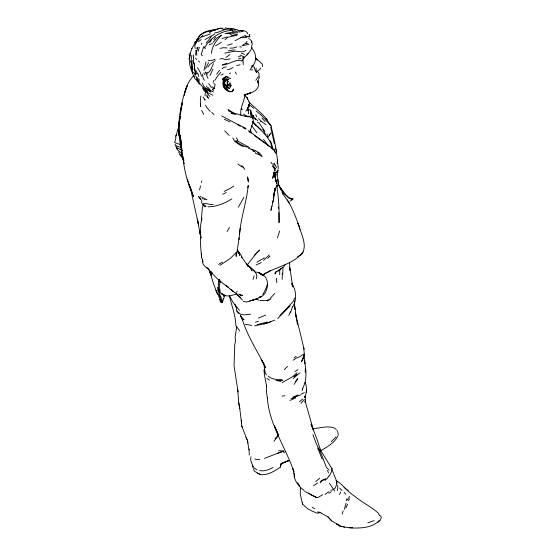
<?xml version="1.0" encoding="UTF-8"?>
<svg xmlns="http://www.w3.org/2000/svg" width="556" height="556" viewBox="0 0 556 556"><rect width="100%" height="100%" fill="white"/><g stroke="black" fill="none" stroke-linecap="round" stroke-linejoin="round"><path stroke-width="0.83" d="M294.694 305.522L294.659 309.324L294.597 306.453M195.601 55.113L195.92 51.673M183.702 161.33C178.782 141.961 176.502 121.959 182.472 102.506L180.311 114.87C180.971 104.632 183.591 94.555 187.511 85.096L185.092 91.538L184.217 95.611M238.948 239.636L240.185 228.273C242.228 213.845 246.801 199.917 248.254 185.398L247.809 187.761M253.703 468.916L253.883 470.369L254.787 471.453L260.382 474.636C267.95 475.491 274.539 471.05 280.509 467.047L280.551 464.503M236.383 307.663L236.912 311.29L238.816 313.417M219.349 289.183L219.286 291.935L219.794 293.297M305.209 372.298L305.32 368.426M282.705 274.476L282.976 267.589M250.2 131.438L250.568 132.731L249.741 132.113L253.307 121.535L252.855 115.655L252.313 115.092L253.466 115.843L252.737 118.303L253.466 115.843M249.081 449.081L249.241 455.072M282.128 279.453L282.365 273.225M305.112 382.299C307.322 387.31 306.53 392.731 304.876 397.644L304.639 396.115L304.841 396.866M195.754 44.056L195.83 42.367M240.859 115.238C239.803 108.003 244.147 102.019 244.897 95.18L245.655 94.228M222.706 80.168L222.768 78.827L225.979 76.318L229.225 77.541M306.356 392.321L306.488 389.624M191.876 66.706L191.757 68.861L193.036 73.163M272.377 149.057L272.475 147.5L271.286 142.746L270.153 140.717M300.442 487.209L300.254 494.11L302.513 504.063L307.815 508.907L312.159 511.089L317.219 513.271L320.221 512.562M337.436 490.594L337.874 485.061M191.062 60.653L191.862 55.398M194.927 76.756L195.128 74.379M233.61 88.918L232.512 91.233L230.587 91.622L227.592 90.565L224.186 86.243L224.659 82.142L227.897 79.133L230.67 78.41M232.714 30.934L232.776 30.302C226.535 26.716 220.628 32.436 214.359 33.047M277.145 163.214L277.444 159.933L276.151 150.335M200.772 96.098L200.334 101.963L200.688 106.773L200.556 103.36M294.513 307.711L294.659 300.859M302.513 504.063L302.652 502.61M235.939 256.392L236.342 252.389L230.518 258.241L219.981 265.288M239.143 237.808L236.383 256.121L236.258 254.405M239.497 234.562L240.185 228.321M179.324 121.868L178.858 129.715L179.581 138.18C178.427 130.82 178.358 123.133 180.471 115.94L178.719 125.503L179.143 122.285M205.011 95.729L205.428 91.997M201.307 220.704L202.335 207.492L203.426 204.9M224.186 86.243L224.659 82.142M277.903 179.463L278.556 184.849L281.308 188.901L281.162 190.138C277.333 184.418 277.743 177.809 277.472 171.172M258.186 80.217L257.873 82.913L257.734 81.398M337.144 481.607L336.582 484.818L334.962 488.335L333.385 489.579L330.834 490.336M294.082 473.198C293.631 480.071 298.794 486.896 304.215 490.468M219.057 279.272C217.507 287.111 218.334 295.278 222.219 302.311L221.274 302.624L220.419 301.623L219.509 298.739M202.634 259.68C201.439 263.961 205.213 267.047 208.368 269.118L206.672 267.429L212.378 273.371L210.599 271.53C215.519 277.632 221.58 282.747 228.085 287.091L226.007 285.395L233.221 291.712M221.726 302.394L222.219 302.311C222.97 298.419 218.953 295.695 219.238 291.74M193.502 45.724C191.208 48.33 191.556 52.007 189.137 54.599L189.804 57.817M213.435 90.67L212.288 89.307L214.359 88.55L215.075 84.491L213.872 83.4M179.407 121.111L179.769 118.72L178.719 125.503M264.19 370.637L264.42 369.121M303.013 359.308L303.708 354.916M276.061 181.784L276.228 180.776L277.611 185.78L276.909 186.573C278.639 198.499 279.473 210.613 279.049 222.671L278.806 212.594M252.966 67.359L253.209 65.921M272.669 202.328L272.954 200.674M273.239 199.02L275.095 188.289L273.462 199.882L270.939 210.37L271.842 206.373M256.267 278.876L256.872 275.505L255.975 273.413L253.348 270.042M251.875 70.466L252.139 69.034M262.501 66.595L262.321 64.162L255.315 57.567M193.933 45.397L194.503 42.36L196.755 40.442M219.147 282.003L219.599 279.612M219.773 282.587L219.293 285.138L220.169 292.032L221.531 294.089L224.402 295.604L229.287 296.07L236.835 293.978M192.341 60.507L191.952 62.48L192.876 69.834M304.104 353.984L303.534 356.91L301.547 361.748L303.117 357.932M275.095 188.192L273.587 195.726L275.616 188.428L274.671 190.506L276.54 185.85M280.509 467.047L280.94 464.879L282.177 463.426M184.474 94.534C185.551 87.466 188.699 80.808 193.703 75.679M206.012 61.938L204.017 70.327M220.398 282.921L220.857 280.773M275.679 176.586L276.235 174.007L275.373 174.091L274.386 177.003M201.668 203.065L201.835 199.535M223.804 298.343L224.402 295.604L221.976 293.276M274.442 172.221L272.697 178.323L273.587 174.542M331.619 468.096L332.085 468.701L331.32 472.218L329.221 476.103M251.694 42.332L251.896 41.401M273.295 175.884L274.073 172.332M291.664 198.846L292.755 198.659L292.658 199.597L290.065 201.057M248.011 109.247L250.742 110.29L251.229 115.439M236.745 326.567L235.063 337.589L235.633 340.022L234.736 344.908L234.062 365.952L238.072 391.91M190.194 55.405L190.652 53.494M223.456 80.759C221.114 85.839 225.924 92.074 231.345 91.823M199.535 189.944L200.542 185.933M247.677 109.317L249.151 104.333M211.426 53.348C211.919 45.703 216.729 40.435 221.406 35.077L217.09 37.898L213.011 42.444M258.783 76.804L259.124 73.927L258.366 72.336M292.553 306.446L290.656 312.444M190.221 55.544C187.497 63.412 191.973 71.363 194.732 78.563L196.4 79.904L197.255 81.496M301.276 254.752C308.149 245.988 301.296 234.736 298.836 225.59C295.695 216.75 292.275 207.861 287.306 199.868M174.695 142.475L175.856 138.27L175.62 136.602L176.433 134.712M344.366 509.359L346.082 503.201M198.235 51.187L199.368 47.253M179.06 124.961L176.057 135.998L176.488 134.719M282.74 194.252L281.308 188.901L283.032 192.209L282.782 193.043L283.4 194.614L289.739 203.802M331.953 469.598L336.443 480.662L336.436 483.275M223.658 82.927L225.979 76.318L227.467 77.451L223.658 82.927L223.797 86.694L224.805 88.717L226.612 89.676M245.863 111.179L247.218 109.289L249.498 103.937L249.352 102.297L246.822 97.522L247.781 99.635M342.169 514.078L343.17 510.853M253.008 279.418L254.155 275.769M201.96 218.084L200.64 225.062L200.577 245.592L201.543 257.525L203.155 261.973M237.537 140.946L249.568 147.611L244.119 146.263L237.78 142.795L235.522 140.779L237.537 140.946L237.85 139.98L236.342 137.874M277.437 237.794L279.696 230.955M198.005 47.239L196.574 51.548L196.838 55.322M335.921 429.621L336.116 429.03M201.341 182.493L201.877 180.902M279.744 274.727L279.731 270.536L280.801 268.409M195.809 42.777L196.713 40.129L199.868 35.216L205.088 32.269L213.865 30.253L211.732 30.754M267.2 284.811L265.664 289.155L262.856 294.583M274.323 170.838L274.949 168.961L274.497 167.474L272.461 164.84M275.005 274.073L276.36 271.252M302.116 390.701L302.853 388.644M248.032 107.927L249.498 103.937M213.156 82.295L213.963 80.259M294.68 297.905L293.325 301.296L283.636 311.84M222.219 302.311L223.825 298.398M275.373 174.091L275.984 172.631L278.229 170.65L277.729 169.802L277.527 171.304L275.144 173.291L274.845 171.846M205.484 68.742L208.556 62.557M212.955 69.069L209.987 75.394M213.532 63.62L210.231 70.709L208.104 72.76L206.936 72.391M257.977 77.214L255.767 80.314M345.901 507.857L347.563 504.243M253.286 65.247C256.997 60.09 256.073 53.404 252.278 48.636M241.742 61.389C244.251 56.344 249.887 53.341 251.854 47.858L251.701 45.835L252.264 44.334L251.555 41.033L249.762 39.177M230.636 86.632L231.087 85.693L230.066 82.622L227.453 86.548L229.294 88.439L230.636 86.632L226.897 84.866M292.859 306.502C297.154 299.309 296.181 290.176 291.782 283.275M288.779 315.356L290.489 311.812M302.429 388.665C307.28 380.276 306.335 369.893 304.417 360.761L304.945 363.582L303.757 347.715M197.317 39.462L199.771 35.647M260.486 274.073L262.786 275.262L265.295 273.26M328.811 475.957L327.13 478.674L324.767 480.467M238.392 207.173L243.938 197.248M227.126 231.484L229.44 227.418M337.902 435.876C334.545 443.236 326.838 446.899 320.305 450.992M258.401 79.265L259.381 77.583L259.096 76.603M254.231 67.081L255.183 70.508L256.552 72.558L257.414 71.071M215.089 80.133L217.097 76.714L220.642 72.468M250.012 70.007L252.514 65.775M348.445 500.629L349.536 498.829M275.686 272.176L274.935 273.357L276.61 271.342M294.089 384.349L297.717 378.629L295.535 381.479M205.379 48.518L204.552 47.851C209.862 38.315 219.884 31.4 230.754 30.455M209.626 42.652L211.544 39.768M213.726 39.83L215.61 37.134M206.151 43.111L211.245 36.793M285.249 264.67L283.657 266.915L276.269 271.738L279.731 270.536M246.92 55.03L247.99 53.55M243.25 301.484L246.76 302.019L253.689 299.726M249.109 44.216L242.201 45.814L243.382 44.536L245.481 43.528L247.024 41.436M216.652 74.177L219.585 70.306M198.29 39.678L195.427 43.472L194.836 46.155L195.149 48.49M247.274 264.781L256.344 253.369L259.673 250.096L254.099 255.461M273.893 441.318L278.042 435.987M256.552 72.558L260.604 68.464L260.354 67.978M339.264 494.492L340.348 493.116L340.258 491.851M207.735 67.172L209.994 64.336L215.214 60.66M279.814 315.572L285.652 309.616M269.076 135.289L270.897 133.086L267.589 137.888L267.075 133.892M228.676 79.362L227.307 79.911L228.175 81.593L227.411 82.503L227.112 85.568L227.967 87.799L229.294 88.439M223.776 296.341L224.402 295.604M265.678 273.225C278.202 266.248 293.999 263.829 303.173 251.931M349.717 496.473L346.638 500.678L346.339 498.864M300.998 403.336L304.417 399.375M196.643 40.032L198.277 38.155M320.075 482.789L322.459 480.036L325.753 478.869L320.638 481.392M379.22 520.548C371.867 528.415 359.51 528.276 349.453 527.908M197.234 40.817L202.933 35.278M249.686 301.005L256.184 299.204L256.997 298.315M245.564 94.256L244.64 95.257L250.645 92.678L244.529 94.909C251.305 93.422 261.64 89.62 257.775 80.613M250.992 456.733L250.638 459.909L253.077 466.762L252.424 465.184L253.133 468.208M275.06 438.684L278.89 434.625M270.334 298.176L274.768 293.471M200.216 35.174C205.053 30.246 212.392 30.316 218.626 28.884M290.065 305.897L277.757 318.567M331.237 441.742L336.039 436.821M284.325 369.65L287.515 366.432M196.567 48.33L197.429 47.475M203.01 197.206L202.252 198.263M280.071 269.535L281.169 268.444M263.544 260.375L269.236 254.989M267.777 258.311L270.07 256.08M299.955 372.708L293.2 378.525M296.925 372.812L292.824 376.6L282.191 382.584M263.037 275.046L265.087 273.184L263.586 275.227L256.761 271.988M221.983 68.951L223.762 67.352L226.348 66.928M224.895 39.872L227.807 37.28L237.044 35.188M277.611 185.78L276.909 186.573L276.631 185.037M191.695 48.581L192.049 48.275M297.481 256.837L298.572 255.913M299.399 401.814L302.728 399M242.882 58.554L244.23 57.414L242.465 57.31M315.69 481.586L319.804 478.146M377.983 522.327L379.977 520.666L381.305 517.587L380.832 516.225L379.699 515.294M293.936 376.683L297.022 374.216M322.619 494.729L317.983 497.523L315.718 497.488M302.652 354.638L300.031 356.653L296.48 357.995L293.088 360.212M209.341 32.797L211.6 31.073M225.965 57.463L229.962 54.509M198.284 41.749L201.244 39.58M325.017 494.437L328.909 491.622M294.068 357.842L296.202 356.313M215.596 45.828L221.288 42.332M313.501 485.861L317.608 482.969M226.917 82.462L228.175 81.593M231.88 198.846C224.853 203.253 216.451 206.881 208.069 206.783M233.728 186.072L229.517 188.811L224.179 191.368M328.832 493.283L331.369 491.636M267.519 301.039L270.974 298.815L266.477 300.532L260.062 300.393M294.937 371.589L297.967 369.705M299.253 255.746L300.615 254.926M251.534 66.025L252.869 65.226M281.517 463.836L284.484 462.078L288.988 460.542L280.78 463.815L289.113 460.59M256.796 262.272L264.343 257.866M268.082 271.835L270.327 270.563M218.522 264.336L222.421 262.133M235.042 40.692L245.752 35.236M229.406 73.607L230.629 72.919M253.348 300.191L255.836 298.864M256.184 299.204L261.772 296.23M374.084 520.645L367.808 522.8M250.888 117.246L251.757 116.795M300.824 394.829L291.101 398.638M220.989 75.053L223.192 73.969M222.817 194.211L226.25 192.55M292.435 398.499L296.529 396.532M283.56 452.577L285.721 451.541M236.119 292.241L237.28 291.705M278.639 450.673L283.664 451.013C277.256 453.439 270.702 455.955 264.441 458.394M214.435 34.222L204.976 39.552M273.045 467.54L267.936 469.876L263.308 470.862L259.548 470.661M301.192 394.065L304.396 392.612M256.135 264.927L261.285 262.606M289.961 400.424L295.458 398.02M254.502 325.837L266.122 323.495L274.768 320.117M265.65 315.134L258.394 318.101M259.589 296.953L261.042 296.341M246.009 50.457L242.548 51.861L235.118 51.187L224.742 53.147M226.89 63.189L222.337 65.003C228.989 64.774 234.632 59.346 241.311 60.465M233.117 67.547L229.586 69.257L227.529 69.514M251.138 300.733L253.049 299.983M209.431 44.688L212.357 43.549M293.102 396.942L298.051 395.024M277.326 453.474L283.664 451.013M201.87 36.967L210.55 33.853M249.477 36.209L245.585 36.759L246.94 36.911L244.272 37.732L240.859 37.426M212.288 89.307L213.567 88.821M235.765 33.068L237.697 32.331M234.118 29.781L235.278 29.343L237.558 29.809L239.143 31.073M215.109 59.249L211.641 60.534L208.166 60.68M226.139 79.772L227.897 79.133M232.436 90.357L233.805 89.857L232.881 90.26L232.512 91.233L230.587 91.622M230.094 34.555L235.292 32.728M227.557 45.217L232.234 43.778M222.059 38.524L227.036 37.009M216.937 29.134L219.981 28.21L222.914 28.196M236.793 46.885L232.686 48.115L229.913 48.108M215.276 29.781L211.648 30.837L215.7 30.073M231.359 35.702L237.746 34.166M265.831 272.968L268.075 272.322M245.891 116.336L246.558 116.148L243.424 114.161M259.047 297.536C266.255 295.924 269.187 285.27 266.498 278.973M270.779 321.848L263.871 323.766L266.122 323.495M267.221 321.98L257.206 324.676M236.731 65.65L240.109 64.774M260.486 121.708L261.383 121.479L265.963 124.579M255.364 322.195L258.45 321.438M239.365 30.83L240.929 30.448L245.53 31.24L247.406 32.804L247.427 33.881M249.894 116.26L245.029 116.28M238.927 32.13L242.687 31.338M230.156 58.866L225.75 59.735L222.379 58.582L219.801 59.04M238.517 58.88L240.97 58.401M251.368 47.948L251.854 47.858M219.967 48.358L223.498 47.74L227.189 47.969M222.942 29.371L225.361 28.982M238.573 30.893L231.915 32.616L225.152 33.485M250.631 314.161L244.515 314.87L241.916 314.599L240.303 314.133L236.814 310.943M282.045 396.15L284.922 395.733M228.182 50.818L234.98 49.894M313.681 428.537C320.861 428.106 328.429 425.18 335.344 428.495M239.914 295.771L242.541 295.458L238.691 294.041M245.481 43.528L247.927 43.278M213.177 204.33L210.627 204.573L206.756 203.67L202.384 203.649L206.005 206.248L205.018 206.888L202.474 204.532M226.973 33.353L230.921 33.186M235.556 30.309L233.923 28.926L229.218 28.328M238.322 56.719L240.38 56.656M218.473 28.606L222.018 28.516M292.859 198.735L290.03 198.527M259.777 459.381L255.927 459.464L254.87 458.874M232.102 31.15L233.923 31.115M282.928 380.38L275.964 380.499L281.044 381.395M204.052 199.535L206.964 199.514M282.087 379.442C277.326 379.595 271.94 379.685 268.27 376.12M247.448 116.732L249.074 116.739M242.541 295.458L241.123 295.445L240.004 294.277M181.2 147.18L179.63 147.09L176.252 145.735M202.725 198.186L205.24 198.367M352.643 527.804L345.29 527.227L339.501 525.913L336.54 523.898L339.327 525.316L331.71 520.951L327.602 516.461M239.664 46.871L241.568 47.024M196.219 50.339L195.747 50.297L195.788 50.749M243.556 30.74L240.929 30.448M253.112 151.156L254.342 151.301L255.447 152.295M251.68 325.406L245.168 324.294M249.915 117.052L252.785 117.413M317.594 511.972L320.659 512.368M246.788 116.399C241.436 115.808 236.661 113.306 231.268 112.694L234.437 113.709M257.574 71.251L256.163 71.029L256.059 68.221M244.661 54.391L241.262 53.244M230.907 30.01L232.7 30.337M231.053 113.528L235.883 114.446M248.15 38.051L248.984 38.232M339.501 525.913L344.546 527.102M249.13 34.368L249.783 34.521L249.31 36.203L250.04 37.106M180.38 144.574L175.015 142.739M225.27 27.8L228.481 28.655M248.622 148.348L255.1 150.405L260.312 153.525M241.165 108.983L242.451 109.379M259.026 300.205L257.129 299.42M231.087 85.693L227.369 83.81M239.949 55.155L243.987 56.691M245.808 128.269L237.662 124.245M255.315 153.22L259.534 154.978L262.217 156.736M206.109 91.865L204.219 91.066L202.627 88.119M180.818 155.68L182.959 156.639M243.41 146.562L239.719 144.914L234.688 141.307L232.832 137.964M242.812 127.63L246.12 129.138M257.372 473.045L260.111 474.303M224.283 119.241L230.073 121.91M336.832 480.898C343.24 485.11 347.882 491.893 354.513 496.119C362.171 502.548 371.484 506.78 378.81 513.584M261.786 155.277L258.825 153.852L257.602 152.559M223.672 294.617L225.319 295.424M221.67 115.933L236.001 123.501L240.303 126.337M320.138 512.479L328.005 516.899L331.71 520.951M182.396 150.69L176.176 147.194L177.948 150.315L182.604 154.04M213.462 92.032L208.257 89.349L206.464 86.09M233.11 112.639L228.023 109.358M209.57 93.491L212.872 95.284M228.064 110.561L230.552 111.937M304.716 491.393L316.197 497.335L311.492 495.118L308.504 493.005M271.057 147.875L273.844 149.46L275.79 153.505M257.331 122.23L258.985 122.779L264.955 131.459M181.854 156.368L183.195 157.133M247.496 265.775L250.777 267.679L252.111 270.841L249.602 266.706L247.239 265.281M251.103 149.265L254.342 151.301M261.341 274.226L264.67 276.221L266.241 278.271M262.786 275.262L259.416 273.225L259.006 272.364L262.905 275.039M312.187 507.197L314.772 508.816M242.409 318.491L244.209 319.658M257.782 120.715C255.183 118.393 252.243 115.863 250.707 112.618M266.977 378.4L269.5 380.068M237.461 251.284L239.622 253.689L237.461 251.284L239.309 252.556L241.089 255.141L241.964 257.539M330.327 466.54L330.757 466.832M254.711 135.692L270.112 146.867M237.961 164.089L241.603 166.703M254.085 467.874L256.976 469.959M205.776 88.39L210.592 92.046L208.208 89.926M248.727 104.382L253.925 108.371M336.032 480.349L336.443 480.662M283.032 192.209L288.842 197.582L292.908 199.201L292.755 198.659L292.157 199.382C286.945 198.325 284.22 192.828 281.308 188.901M204.83 87.111L203.524 86.055L202.426 83.018M181.492 155.791L179.616 154.262L178.754 152.024M250.777 267.679L246.308 263.739L248.282 266.421L241.686 257.094M212.17 86.75L214.359 88.55M230.483 289.238L236.488 293.818L242.548 300.122M248.893 102.04L262.606 114.55L267.283 119.818M256.205 110.998L261.383 115.307L271.064 125.823L273.455 136.422M343.997 487.397L348.112 490.83M271.787 146.749C269.41 135.692 258.915 129.68 252.542 121.236L253.557 122.952L261.195 129.687M231.143 28.349L232.269 29.301M244.077 95.062L247.121 97.634M237.044 294.541L240.672 297.738M243.57 167.523L241.617 165.771L244.925 169.365M255.607 58.63L257.275 60.138M207.638 74.219L205.227 72.044L208.007 78.313M248.268 105.723L249.484 106.835M339.633 488.126L342.044 490.413M199.687 80.154L196.164 76.742C198.096 83.859 204.552 87.591 207.687 93.783L206.867 91.726M250.568 132.731L248.581 130.785L273.844 149.46L274.219 150.725M250.86 114.8L252.09 116.002M329.208 470.154L326.448 467.457L321.271 453.877L316.475 444.001L312.854 434.639M202.433 55.795L201.202 54.578L203.711 46.523L204.552 47.851M210.196 111.471L206.762 107.468L205.505 105.098M224.694 130.896L229.28 135.483M258.505 118.595L261.383 121.479M195.455 58.276L196.755 59.582M211.746 112.34L214.053 114.654M198.429 60.924L199.541 62.084M251.625 268.131L256.17 272.92M254.53 124.002L255.989 125.58M378.692 514.37L379.463 515.21M272.433 166.355L273.774 167.808L274.678 169.886M180.005 154.797L183.966 160.218M182.799 158.94L183.883 160.135M344.088 492.38L345.756 494.214M262.064 118.185L265.101 121.632M209.765 96.327L208.104 94.437L208.264 93.026L205.567 87.653M274.497 167.474L275.88 169.059M200.313 196.233L201.23 197.283M334.677 491.094L329.451 483.261M251.465 125.378L256.941 132.856M268.541 145.915L263.523 139.403M239.49 310.359L233.131 302.568L229.239 295.472M331.23 467.638L332.085 468.701M208.813 98.516L206.825 96.028L207.868 97.272L206.832 94.944M273.01 163.464L274.435 165.264M208.326 87.639L210.766 90.76M239.671 330.889L235.827 325.538C235.688 315.099 231.407 305.494 229.406 295.41M211.44 87.681L208.729 83.636M254.599 118.477L255.524 119.748M283.185 191.938L284.978 194.44M233.923 28.926L234.729 30.066M265.907 118.477L271.064 125.823M264.885 372.638L266.47 374.925M247.218 109.289L248.226 110.79L248.608 113.848M222.768 78.827L223.922 80.537M270.848 162.185L271.842 163.652M319.943 449.109L330.778 466.845M204.545 87.869L206.589 91.038M237.19 249.568L238.531 251.646L239.754 255.475L238.851 252.674M202.968 96.883L205.081 100.247L204.754 98.954M204.49 80.377L203.1 78.16L202.467 74.15M297.648 482.664L299.677 485.916M181.249 153.366L182.514 155.423M261.424 359.802L263.732 363.742C256.073 348.98 246.76 334.629 242.069 318.56L242.534 320.18L240.407 315.294M261.132 359.301L265.553 367.766L264.545 365.111M276.582 167.551L274.289 163.11M197.484 67.575L200.424 72.655L201.536 76.318M193.717 72.217L195.107 74.615M203.725 72.822L204.691 74.518M203.461 87.765L205.157 90.739M199.277 84.359L197.109 79.306M336.936 430.316L337.624 431.56M262.62 129.173L265.587 134.621M241.255 420.121L241.742 425.993L242.701 427.752M297.689 223.38L298.836 225.59M201.626 110.324L203.711 114.425M177.357 149.613L175.015 144.171M235.417 72.134L236.383 74.094M198.596 80.495L199.263 81.871M291.601 283.977L292.977 286.882C291.365 280.426 291.122 273.698 289.586 267.179L289.94 270.32L289.558 262.279M246.155 437.523L247.01 439.33M189.228 186.031L191.848 191.618C183.258 174.153 182.771 154.047 180.151 135.087L181.513 145.505M196.949 79.126L198.318 82.816M208.688 269.201L210.724 273.767L209.39 270.404L213.761 284.436L217.563 294.284M252.959 121.59L253.557 122.952M292.929 468.576L293.957 471.891C285.582 447.107 269.034 424.416 267.366 397.769L267.436 398.304L266.553 392.738L266.463 385.322L266.595 386.316L264.399 374.758L264.044 370.136M278.083 434.139L274.442 425.701L278.32 434.722M317.615 447.934L322.16 459.068M274.101 149.918L275.102 152.295M211.53 275.533L210.272 272.516L211.475 275.727M215.86 290.128L217.486 294.075M201.196 43.062L201.745 44.39M305.07 396.525L305.682 398.013L305.161 402.377L305.084 400.939L313.528 430.393L311.033 424.082L316.6 438.135L320.631 450.332M190.527 188.797L188.498 183.306M275.248 170.338L275.401 170.727M220.051 299.559L221.274 302.624M194.391 64.704L193.412 62.161L193.467 55.009M191 61.445L191.521 62.807M191.716 191.903L193.446 196.546L187.302 179.345M327.553 470.445L328.443 472.885M210.606 272.989L211.475 275.428M276.283 181.624L275.574 179.581L276.749 183.258M210.759 272.982L211.565 275.422M255.843 114.772L256.483 116.739M234.938 304.188L235.897 307.162M298.085 223.255L300.011 229.287M241.742 425.993L247.545 441.186L248.956 449.922M247.886 109.685L248.226 110.79M275.477 148.104L275.922 149.592M218.098 294.013L219.279 297.953M274.782 176.064L276.13 181.027L273.962 172.381M190.312 187.031L191.431 191.132M194.273 67.908L196.185 74.052L194.906 71.008L194.044 62.752M294.68 306.252L295.493 309.358L295.445 314.432L295.299 312.986M190.249 187.275L198.527 224.812L197.38 219.085L200.931 238.19M183.897 162.13L184.293 163.735M270.696 127.088L274.24 143.455M191.973 68.916L190.882 60.875M196.595 70.946L197.262 73.934M247.295 439.935L247.99 443.069M200.952 237.766L199.604 230.483L200.966 237.711M295.556 313.911L304.097 349.217M295.521 312.903L297.453 324.551M293.095 469.389L294.117 474.233M295.57 313.994L296.397 317.969M189.04 58.38L189.304 59.673M265.094 372.464L263.759 363.019M273.726 137.256L276.527 151.649M238.753 402.905L239.782 408.604L238.753 402.905L237.753 389.93M250.409 130.431L250.721 132.133M198.033 73.531L198.582 76.568M241.506 423.019L239.657 407.659M250.554 129.569L251.069 132.891M178.49 131.112L179.143 135.727M337.874 432.401L338.256 435.133M178.865 132.606L178.969 133.364M180.624 140.592L181.708 149.015M276.228 180.776L276.471 182.82M272.475 147.5L272.642 149.064M278.236 206.95L278.41 208.563M251.201 115.891L250.742 110.29M276.36 278.306L276.784 282.629M223.679 80.168L223.985 77.764L224.089 79.16M277.444 159.933L277.673 162.442M194.454 65.42L194.711 68.277M277.715 162.797L278.222 168.683M277.694 171.109L277.805 172.707M243.035 59.659L243.25 64.746M217.702 287.257L217.813 291.198M249.352 102.297L249.373 103.611M294.326 475.623L294.326 477.458M243.347 319.624L240.644 316.169L243.347 319.624M226.73 86.166L224.464 83.101L227.592 90.565L226.73 86.166M200.528 199.236L198.68 196.602L200.528 199.236M248.143 180.04L247.559 176.947L248.386 181.965L248.143 180.04M201.543 257.525L201.529 253.724L201.543 257.525"/></g></svg>
